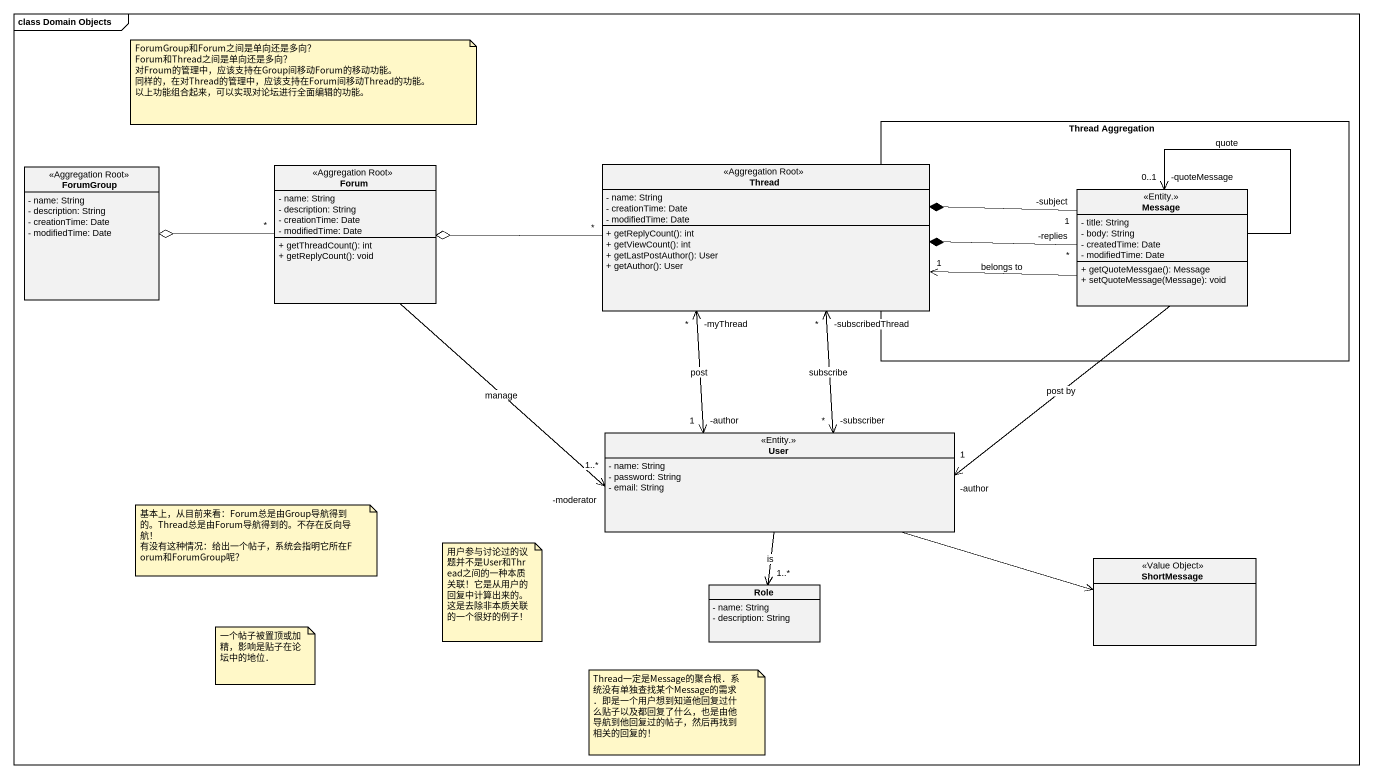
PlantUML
@startuml
mainframe class Domain Objects
hide circle
hide empty members
skinparam classAttributeIconSize 0
rectangle "Thread Aggregation" as Thread_Aggregation {
  class Message <<Entity.>> {
    - title: String
    - body: String
    - createdTime: Date
    - modifiedTime: Date
    + getQuoteMessgae(): Message
    + setQuoteMessage(Message): void
  }
}
class ForumGroup <<Aggregation Root>> {
  - name: String
  - description: String
  - creationTime: Date
  - modifiedTime: Date
}
class Forum <<Aggregation Root>> {
  - name: String
  - description: String
  - creationTime: Date
  - modifiedTime: Date
  + getThreadCount(): int
  + getReplyCount(): void
}
class Thread <<Aggregation Root>> {
  - name: String
  - creationTime: Date
  - modifiedTime: Date
  + getReplyCount(): int
  + getViewCount(): int
  + getLastPostAuthor(): User
  + getAuthor(): User
}
class User <<Entity.>> {
  - name: String
  - password: String
  - email: String
}
class ShortMessage <<Value Object>>
class Role {
  - name: String
  - description: String
}
Forum "*" -left-o ForumGroup
Forum -right-> "-moderator\n1..*" User : manage
Thread "*" -left-o Forum
Thread "-myThread\n*" <--> "-author\n1" User : post
Message "-subject\n1" -left-* Thread
Message "-replies\n*" -left-* Thread
Message -left-> "1" Thread : belongs to
Message --> "-quoteMessage\n0..1" Message : quote
Message --> "-author\n1" User : post by
User "-subscriber\n*" <-up-> "-subscribedThread\n*" Thread : subscribe
User -right-> ShortMessage
User --> "1..*" Role : is
note as N1
  ForumGroup和Forum之间是单向还是多向？
  Forum和Thread之间是单向还是多向？
  对Froum的管理中，应该支持在Group间移动Forum的移动功能。
  同样的，在对Thread的管理中，应该支持在Forum间移动Thread的功能。
  以上功能组合起来，可以实现对论坛进行全面编辑的功能。
end note
note as N2
  基本上，从目前来看：Forum总是由Group导航得到的。Thread总是由Forum导航得到的。不存在反向导航！
  有没有这种情况：给出一个帖子，系统会指明它所在Forum和ForumGroup呢？
end note
note as N3
  用户参与讨论过的议题并不是User和Thread之间的一种本质关联！它是从用户的回复中计算出来的。这是去除非本质关联的一个很好的例子！
end note
note as N4
  一个帖子被置顶或加精，影响是贴子在论坛中的地位．
end note
note as N5
  Thread一定是Message的聚合根．系统没有单独查找某个Message的需求．即是一个用户想到知道他回复过什么贴子以及都回复了什么，也是由他导航到他回复过的帖子，然后再找到相关的回复的！
end note
@enduml
